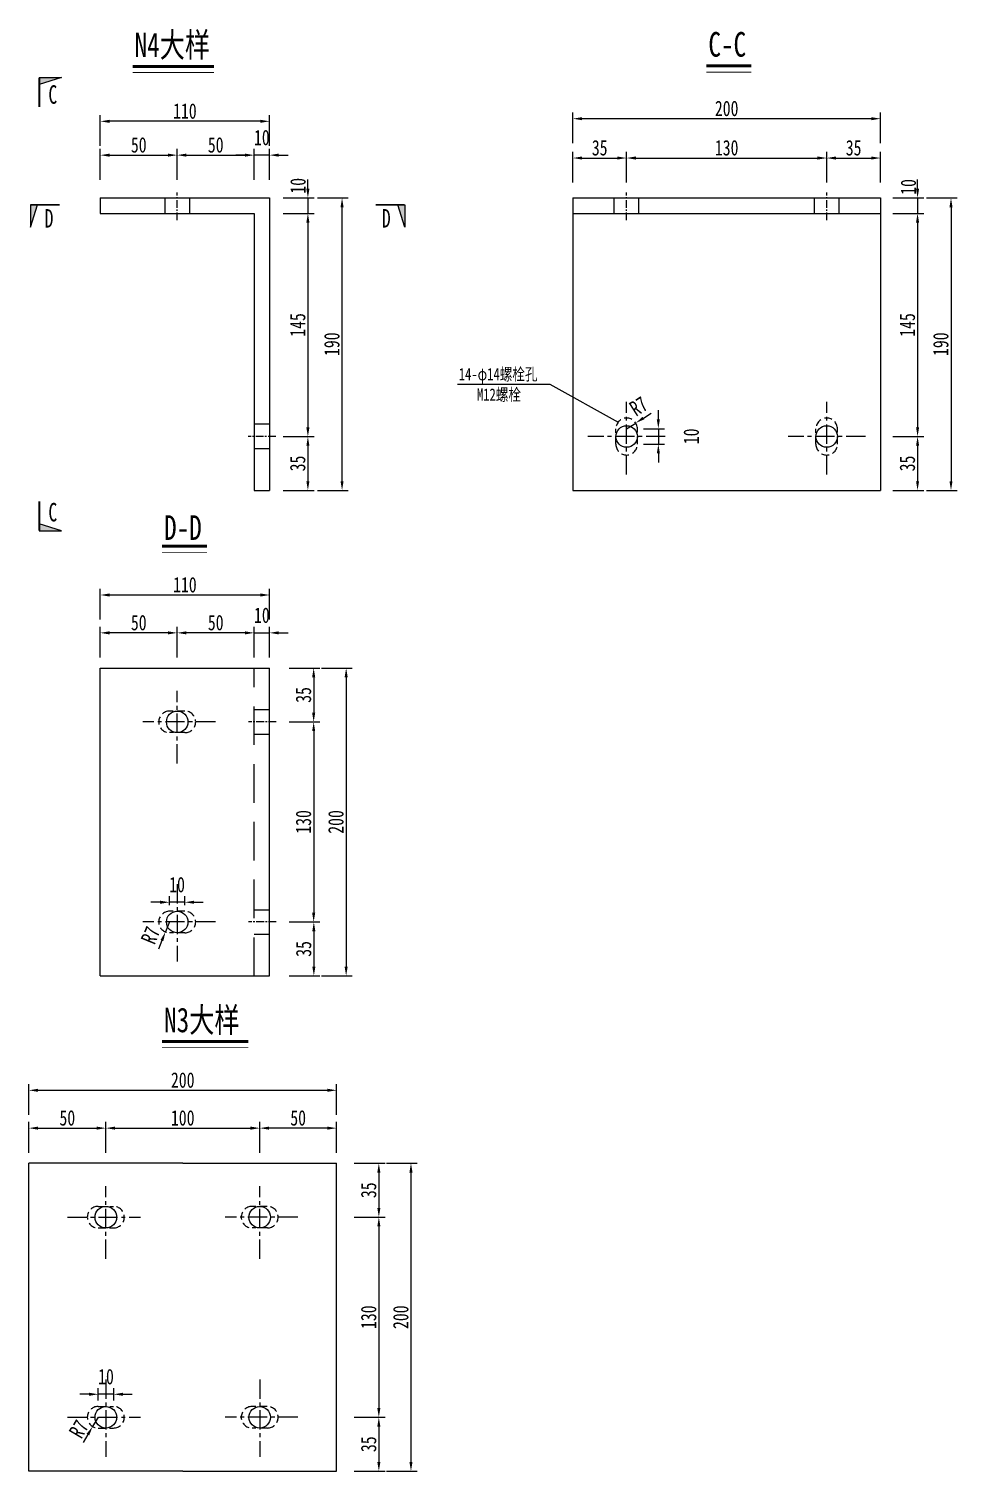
# Model space of a CAD drawing. Extents: x 98573 to 114325, y 0 to 100142.
# Drawn here: x 110415 to 111018, y 51476 to 52413 of the extents above; entities that cross this region are included whole.
import ezdxf
from ezdxf.enums import TextEntityAlignment as Align

# ---------------------------------------------------------------- set-up
doc = ezdxf.new("R2010")
doc.units = 0
doc.header["$MEASUREMENT"] = 0
for name, pattern in [('CENTERX2', [4, 2.5, -0.5, 0.5, -0.5]), ('DASHED', [0.75, 0.5, -0.25]), ('DASHED2', [0.375, 0.25, -0.125])]:
    doc.linetypes.add(name, pattern=pattern)
doc.layers.get('0').update_dxf_attribs({"lineweight": 13})
doc.layers.get('Defpoints').update_dxf_attribs({"color": 9, "lineweight": 5})
for name, color, linetype, lineweight in [('dashed', 4, 'DASHED2', 5), ('中心线', 2, 'CENTERX2', 15), ('文字', 7, 'Continuous', 5), ('文字说明', 7, 'Continuous', 5), ('标注', 4, 'Continuous', 13), ('细线', 4, 'Continuous', 13), ('钢板双线', 1, 'Continuous', 13)]:
    doc.layers.add(name, color=color, linetype=linetype, lineweight=lineweight)
doc.styles.get("Standard").update_dxf_attribs({"font": '仿宋_GB2312.ttf', "width": 0.75})
doc.dimstyles.new('0.1', dxfattribs={"dimscale": 0, "dimtxt": 2.5, "dimasz": 1.5, "dimexe": 1, "dimexo": 1, "dimgap": 0.4, "dimtad": 1, "dimdec": 1, "dimdsep": 46, "dimtxsty": 'Standard', "dimcen": 0.2, "dimclrd": 256, "dimclre": 256, "dimclrt": 256, "dimadec": 3, "dimazin": 2, "dimtfac": 1, "dimtdec": 1, "dimtmove": 2, "dimatfit": 3, "dimfxl": 4, "dimfxlon": 1, "dimtolj": 1, "dimtzin": 0, "dimlwd": -1, "dimlwe": -1, "dimarcsym": 0})

# ---------------------------------------------------------------- blocks, each defined once
blk = doc.blocks.new('*D725')
at = {"layer": 'Defpoints', "color": 0, "transparency": 16777216}
for p in [(110511.6, 52330.64), (110461.6, 52302.83), (110511.6, 52302.83)]:
    blk.add_point(p, dxfattribs=at)
at = {"layer": '标注', "transparency": 16777216}
for p, q in [((110461.6, 52314.64), (110461.6, 52334.64)), ((110511.6, 52314.64), (110511.6, 52334.64))]:
    blk.add_line(p, q, dxfattribs=at)
at = {"layer": '标注', "color": 4, "transparency": 16777216}
blk.add_line((110467.6, 52330.64), (110505.6, 52330.64), dxfattribs=at)
for points in [[(110467.6, 52331.64), (110467.6, 52329.64), (110461.6, 52330.64)], [(110505.6, 52331.64), (110505.6, 52329.64), (110511.6, 52330.64)]]:
    blk.add_solid(points, dxfattribs=at)
at = {"layer": '标注', "transparency": 16777216, "insert": (110486.6, 52337.24), "char_height": 10, "attachment_point": 5}
blk.add_mtext('\\A1;50', dxfattribs=at)
blk = doc.blocks.new('*D726')
at = {"layer": 'Defpoints', "color": 0, "transparency": 16777216}
for p in [(110561.6, 52330.64), (110511.6, 52299.28), (110561.6, 52292.83)]:
    blk.add_point(p, dxfattribs=at)
at = {"layer": '标注', "transparency": 16777216}
for p, q in [((110511.6, 52314.64), (110511.6, 52334.64)), ((110561.6, 52314.64), (110561.6, 52334.64))]:
    blk.add_line(p, q, dxfattribs=at)
at = {"layer": '标注', "color": 4, "transparency": 16777216}
blk.add_line((110517.6, 52330.64), (110555.6, 52330.64), dxfattribs=at)
for points in [[(110517.6, 52331.64), (110517.6, 52329.64), (110511.6, 52330.64)], [(110555.6, 52331.64), (110555.6, 52329.64), (110561.6, 52330.64)]]:
    blk.add_solid(points, dxfattribs=at)
at = {"layer": '标注', "transparency": 16777216, "insert": (110536.6, 52337.24), "char_height": 10, "attachment_point": 5}
blk.add_mtext('\\A1;50', dxfattribs=at)
blk = doc.blocks.new('*D727')
at = {"layer": 'Defpoints', "color": 0, "transparency": 16777216}
for p in [(110561.6, 52330.64), (110561.6, 52283.57), (110571.6, 52283.57)]:
    blk.add_point(p, dxfattribs=at)
at = {"layer": '标注', "transparency": 16777216}
for p, q in [((110561.6, 52314.64), (110561.6, 52334.64)), ((110571.6, 52314.64), (110571.6, 52334.64))]:
    blk.add_line(p, q, dxfattribs=at)
at = {"layer": '标注', "color": 4, "transparency": 16777216}
for p, q in [((110555.6, 52330.64), (110549.6, 52330.64)), ((110571.6, 52330.64), (110561.6, 52330.64)), ((110577.6, 52330.64), (110583.6, 52330.64))]:
    blk.add_line(p, q, dxfattribs=at)
for points in [[(110555.6, 52331.64), (110555.6, 52329.64), (110561.6, 52330.64)], [(110577.6, 52331.64), (110577.6, 52329.64), (110571.6, 52330.64)]]:
    blk.add_solid(points, dxfattribs=at)
at = {"layer": '标注', "transparency": 16777216, "insert": (110566.6, 52342.04), "char_height": 10, "attachment_point": 5}
blk.add_mtext('\\A1;10', dxfattribs=at)
blk = doc.blocks.new('*D728')
at = {"layer": 'Defpoints', "color": 0, "transparency": 16777216}
for p in [(110554.46, 52292.83), (110571.6, 52147.83), (110596.5, 52147.83)]:
    blk.add_point(p, dxfattribs=at)
at = {"layer": '标注', "transparency": 16777216}
for p, q in [((110580.5, 52292.83), (110600.5, 52292.83)), ((110580.5, 52147.83), (110600.5, 52147.83))]:
    blk.add_line(p, q, dxfattribs=at)
at = {"layer": '标注', "color": 4, "transparency": 16777216}
blk.add_line((110596.5, 52286.83), (110596.5, 52153.83), dxfattribs=at)
for points in [[(110595.5, 52286.83), (110597.5, 52286.83), (110596.5, 52292.83)], [(110595.5, 52153.83), (110597.5, 52153.83), (110596.5, 52147.83)]]:
    blk.add_solid(points, dxfattribs=at)
at = {"layer": '标注', "transparency": 16777216, "insert": (110589.9, 52220.33), "char_height": 10, "attachment_point": 5, "rotation": 90}
blk.add_mtext('\\A1;145', dxfattribs=at)
blk = doc.blocks.new('*D729')
at = {"layer": 'Defpoints', "color": 0, "transparency": 16777216}
for p in [(110571.6, 52147.83), (110569.29, 52112.83), (110596.5, 52112.83)]:
    blk.add_point(p, dxfattribs=at)
at = {"layer": '标注', "transparency": 16777216}
for p, q in [((110580.5, 52147.83), (110600.5, 52147.83)), ((110580.5, 52112.83), (110600.5, 52112.83))]:
    blk.add_line(p, q, dxfattribs=at)
at = {"layer": '标注', "color": 4, "transparency": 16777216}
blk.add_line((110596.5, 52141.83), (110596.5, 52118.83), dxfattribs=at)
for points in [[(110595.5, 52141.83), (110597.5, 52141.83), (110596.5, 52147.83)], [(110595.5, 52118.83), (110597.5, 52118.83), (110596.5, 52112.83)]]:
    blk.add_solid(points, dxfattribs=at)
at = {"layer": '标注', "transparency": 16777216, "insert": (110589.9, 52130.33), "char_height": 10, "attachment_point": 5, "rotation": 90}
blk.add_mtext('\\A1;35', dxfattribs=at)
blk = doc.blocks.new('*D730')
at = {"layer": 'Defpoints', "color": 0, "transparency": 16777216}
for p in [(110571.6, 52302.83), (110618.7, 52302.83), (110571.6, 52112.83)]:
    blk.add_point(p, dxfattribs=at)
at = {"layer": '标注', "transparency": 16777216}
for p, q in [((110602.7, 52302.83), (110622.7, 52302.83)), ((110602.7, 52112.83), (110622.7, 52112.83))]:
    blk.add_line(p, q, dxfattribs=at)
at = {"layer": '标注', "color": 4, "transparency": 16777216}
blk.add_line((110618.7, 52118.83), (110618.7, 52296.83), dxfattribs=at)
for points in [[(110617.7, 52296.83), (110619.7, 52296.83), (110618.7, 52302.83)], [(110617.7, 52118.83), (110619.7, 52118.83), (110618.7, 52112.83)]]:
    blk.add_solid(points, dxfattribs=at)
at = {"layer": '标注', "transparency": 16777216, "insert": (110612.1, 52207.83), "char_height": 10, "attachment_point": 5, "rotation": 90}
blk.add_mtext('\\A1;190', dxfattribs=at)
blk = doc.blocks.new('*D731')
at = {"layer": 'Defpoints', "color": 0, "transparency": 16777216}
for p in [(110546.5, 52302.83), (110546.5, 52292.83), (110596.5, 52292.83)]:
    blk.add_point(p, dxfattribs=at)
at = {"layer": '标注', "color": 4, "transparency": 16777216}
for p, q in [((110596.5, 52308.83), (110596.5, 52314.83)), ((110596.5, 52302.83), (110596.5, 52292.83)), ((110596.5, 52286.83), (110596.5, 52280.83))]:
    blk.add_line(p, q, dxfattribs=at)
at = {"layer": '标注', "transparency": 16777216}
for p, q in [((110580.5, 52302.83), (110600.5, 52302.83)), ((110580.5, 52292.83), (110600.5, 52292.83))]:
    blk.add_line(p, q, dxfattribs=at)
at = {"layer": '标注', "color": 4, "transparency": 16777216}
for points in [[(110595.5, 52308.83), (110597.5, 52308.83), (110596.5, 52302.83)], [(110595.5, 52286.83), (110597.5, 52286.83), (110596.5, 52292.83)]]:
    blk.add_solid(points, dxfattribs=at)
at = {"layer": '标注', "transparency": 16777216, "insert": (110590.1, 52310.74), "char_height": 10, "attachment_point": 5, "rotation": 90}
blk.add_mtext('\\A1;10', dxfattribs=at)
blk = doc.blocks.new('*D732')
at = {"layer": 'Defpoints', "color": 0, "transparency": 16777216}
for p in [(110768.6, 52354.33), (110768.6, 52302.83), (110968.6, 52302.83)]:
    blk.add_point(p, dxfattribs=at)
at = {"layer": '标注', "transparency": 16777216}
for p, q in [((110768.6, 52338.33), (110768.6, 52358.33)), ((110968.6, 52338.33), (110968.6, 52358.33))]:
    blk.add_line(p, q, dxfattribs=at)
at = {"layer": '标注', "color": 4, "transparency": 16777216}
blk.add_line((110962.6, 52354.33), (110774.6, 52354.33), dxfattribs=at)
for points in [[(110774.6, 52355.33), (110774.6, 52353.33), (110768.6, 52354.33)], [(110962.6, 52355.33), (110962.6, 52353.33), (110968.6, 52354.33)]]:
    blk.add_solid(points, dxfattribs=at)
at = {"layer": '标注', "transparency": 16777216, "insert": (110868.6, 52360.93), "char_height": 10, "attachment_point": 5}
blk.add_mtext('\\A1;200', dxfattribs=at)
blk = doc.blocks.new('*D733')
at = {"layer": 'Defpoints', "color": 0, "transparency": 16777216}
for p in [(110948.94, 52302.83), (110948.94, 52292.83), (110992.64, 52292.83)]:
    blk.add_point(p, dxfattribs=at)
at = {"layer": '标注', "color": 4, "transparency": 16777216}
for p, q in [((110992.64, 52308.83), (110992.64, 52314.83)), ((110992.64, 52302.83), (110992.64, 52292.83)), ((110992.64, 52286.83), (110992.64, 52280.83))]:
    blk.add_line(p, q, dxfattribs=at)
at = {"layer": '标注', "transparency": 16777216}
for p, q in [((110976.64, 52302.83), (110996.64, 52302.83)), ((110976.64, 52292.83), (110996.64, 52292.83))]:
    blk.add_line(p, q, dxfattribs=at)
at = {"layer": '标注', "color": 4, "transparency": 16777216}
for points in [[(110991.64, 52308.83), (110993.64, 52308.83), (110992.64, 52302.83)], [(110991.64, 52286.83), (110993.64, 52286.83), (110992.64, 52292.83)]]:
    blk.add_solid(points, dxfattribs=at)
at = {"layer": '标注', "transparency": 16777216, "insert": (110986.69, 52310), "char_height": 10, "attachment_point": 5, "rotation": 90}
blk.add_mtext('\\A1;10', dxfattribs=at)
blk = doc.blocks.new('*D734')
at = {"layer": 'Defpoints', "color": 0, "transparency": 16777216}
for p in [(110957.2, 52292.83), (110933.6, 52147.83), (110992.64, 52147.83)]:
    blk.add_point(p, dxfattribs=at)
at = {"layer": '标注', "transparency": 16777216}
for p, q in [((110976.64, 52292.83), (110996.64, 52292.83)), ((110976.64, 52147.83), (110996.64, 52147.83))]:
    blk.add_line(p, q, dxfattribs=at)
at = {"layer": '标注', "color": 4, "transparency": 16777216}
blk.add_line((110992.64, 52286.83), (110992.64, 52153.83), dxfattribs=at)
for points in [[(110991.64, 52286.83), (110993.64, 52286.83), (110992.64, 52292.83)], [(110991.64, 52153.83), (110993.64, 52153.83), (110992.64, 52147.83)]]:
    blk.add_solid(points, dxfattribs=at)
at = {"layer": '标注', "transparency": 16777216, "insert": (110986.04, 52220.33), "char_height": 10, "attachment_point": 5, "rotation": 90}
blk.add_mtext('\\A1;145', dxfattribs=at)
blk = doc.blocks.new('*D735')
at = {"layer": 'Defpoints', "color": 0, "transparency": 16777216}
for p in [(110968.6, 52302.83), (110968.6, 52112.83), (111014.37, 52112.83)]:
    blk.add_point(p, dxfattribs=at)
at = {"layer": '标注', "transparency": 16777216}
for p, q in [((110998.37, 52302.83), (111018.37, 52302.83)), ((110998.37, 52112.83), (111018.37, 52112.83))]:
    blk.add_line(p, q, dxfattribs=at)
at = {"layer": '标注', "color": 4, "transparency": 16777216}
blk.add_line((111014.37, 52296.83), (111014.37, 52118.83), dxfattribs=at)
for points in [[(111013.37, 52296.83), (111015.37, 52296.83), (111014.37, 52302.83)], [(111013.37, 52118.83), (111015.37, 52118.83), (111014.37, 52112.83)]]:
    blk.add_solid(points, dxfattribs=at)
at = {"layer": '标注', "transparency": 16777216, "insert": (111007.77, 52207.83), "char_height": 10, "attachment_point": 5, "rotation": 90}
blk.add_mtext('\\A1;190', dxfattribs=at)
blk = doc.blocks.new('*D736')
at = {"layer": 'Defpoints', "color": 0, "transparency": 16777216}
for p in [(110923.26, 52147.83), (110923.26, 52112.83), (110992.64, 52112.83)]:
    blk.add_point(p, dxfattribs=at)
at = {"layer": '标注', "transparency": 16777216}
for p, q in [((110976.64, 52147.83), (110996.64, 52147.83)), ((110976.64, 52112.83), (110996.64, 52112.83))]:
    blk.add_line(p, q, dxfattribs=at)
at = {"layer": '标注', "color": 4, "transparency": 16777216}
blk.add_line((110992.64, 52141.83), (110992.64, 52118.83), dxfattribs=at)
for points in [[(110991.64, 52141.83), (110993.64, 52141.83), (110992.64, 52147.83)], [(110991.64, 52118.83), (110993.64, 52118.83), (110992.64, 52112.83)]]:
    blk.add_solid(points, dxfattribs=at)
at = {"layer": '标注', "transparency": 16777216, "insert": (110986.04, 52130.33), "char_height": 10, "attachment_point": 5, "rotation": 90}
blk.add_mtext('\\A1;35', dxfattribs=at)
blk = doc.blocks.new('*D737')
at = {"layer": 'Defpoints', "color": 0, "transparency": 16777216}
for p in [(110803.6, 52328.77), (110768.6, 52302.83), (110803.6, 52302.83)]:
    blk.add_point(p, dxfattribs=at)
at = {"layer": '标注', "transparency": 16777216}
for p, q in [((110768.6, 52312.77), (110768.6, 52332.77)), ((110803.6, 52312.77), (110803.6, 52332.77))]:
    blk.add_line(p, q, dxfattribs=at)
at = {"layer": '标注', "color": 4, "transparency": 16777216}
blk.add_line((110774.6, 52328.77), (110797.6, 52328.77), dxfattribs=at)
for points in [[(110774.6, 52329.77), (110774.6, 52327.77), (110768.6, 52328.77)], [(110797.6, 52329.77), (110797.6, 52327.77), (110803.6, 52328.77)]]:
    blk.add_solid(points, dxfattribs=at)
at = {"layer": '标注', "transparency": 16777216, "insert": (110786.1, 52335.37), "char_height": 10, "attachment_point": 5}
blk.add_mtext('\\A1;35', dxfattribs=at)
blk = doc.blocks.new('*D738')
at = {"layer": 'Defpoints', "color": 0, "transparency": 16777216}
for p in [(110933.6, 52328.77), (110803.6, 52297.44), (110933.6, 52302.83)]:
    blk.add_point(p, dxfattribs=at)
at = {"layer": '标注', "transparency": 16777216}
for p, q in [((110803.6, 52312.77), (110803.6, 52332.77)), ((110933.6, 52312.77), (110933.6, 52332.77))]:
    blk.add_line(p, q, dxfattribs=at)
at = {"layer": '标注', "color": 4, "transparency": 16777216}
blk.add_line((110809.6, 52328.77), (110927.6, 52328.77), dxfattribs=at)
for points in [[(110809.6, 52329.77), (110809.6, 52327.77), (110803.6, 52328.77)], [(110927.6, 52329.77), (110927.6, 52327.77), (110933.6, 52328.77)]]:
    blk.add_solid(points, dxfattribs=at)
at = {"layer": '标注', "transparency": 16777216, "insert": (110868.6, 52335.37), "char_height": 10, "attachment_point": 5}
blk.add_mtext('\\A1;130', dxfattribs=at)
blk = doc.blocks.new('*D487')
at = {"layer": 'Defpoints', "color": 0, "transparency": 16777216}
for p in [(110968.6, 52328.77), (110933.6, 52302.83), (110968.6, 52297.83)]:
    blk.add_point(p, dxfattribs=at)
at = {"layer": '标注', "transparency": 16777216}
for p, q in [((110933.6, 52312.77), (110933.6, 52332.77)), ((110968.6, 52312.77), (110968.6, 52332.77))]:
    blk.add_line(p, q, dxfattribs=at)
at = {"layer": '标注', "color": 4, "transparency": 16777216}
blk.add_line((110939.6, 52328.77), (110962.6, 52328.77), dxfattribs=at)
for points in [[(110939.6, 52329.77), (110939.6, 52327.77), (110933.6, 52328.77)], [(110962.6, 52329.77), (110962.6, 52327.77), (110968.6, 52328.77)]]:
    blk.add_solid(points, dxfattribs=at)
at = {"layer": '标注', "transparency": 16777216, "insert": (110951.1, 52335.37), "char_height": 10, "attachment_point": 5}
blk.add_mtext('\\A1;35', dxfattribs=at)
blk = doc.blocks.new('*D739')
at = {"layer": 'Defpoints', "color": 0, "transparency": 16777216}
for p in [(110571.6, 52020.3), (110561.6, 51997.46), (110571.6, 51997.46)]:
    blk.add_point(p, dxfattribs=at)
at = {"layer": '标注', "transparency": 16777216}
for p, q in [((110561.6, 52004.3), (110561.6, 52024.3)), ((110571.6, 52004.3), (110571.6, 52024.3))]:
    blk.add_line(p, q, dxfattribs=at)
at = {"layer": '标注', "color": 4, "transparency": 16777216}
for p, q in [((110555.6, 52020.3), (110549.6, 52020.3)), ((110561.6, 52020.3), (110571.6, 52020.3)), ((110577.6, 52020.3), (110583.6, 52020.3))]:
    blk.add_line(p, q, dxfattribs=at)
for points in [[(110555.6, 52021.3), (110555.6, 52019.3), (110561.6, 52020.3)], [(110577.6, 52021.3), (110577.6, 52019.3), (110571.6, 52020.3)]]:
    blk.add_solid(points, dxfattribs=at)
at = {"layer": '标注', "transparency": 16777216, "insert": (110566.6, 52031.7), "char_height": 10, "attachment_point": 5}
blk.add_mtext('\\A1;10', dxfattribs=at)
blk = doc.blocks.new('*D740')
at = {"layer": 'Defpoints', "color": 0, "transparency": 16777216}
for p in [(110571.6, 51997.46), (110567, 51962.46), (110600.26, 51962.46)]:
    blk.add_point(p, dxfattribs=at)
at = {"layer": '标注', "transparency": 16777216}
for p, q in [((110584.26, 51997.46), (110604.26, 51997.46)), ((110584.26, 51962.46), (110604.26, 51962.46))]:
    blk.add_line(p, q, dxfattribs=at)
at = {"layer": '标注', "color": 4, "transparency": 16777216}
blk.add_line((110600.26, 51991.46), (110600.26, 51968.46), dxfattribs=at)
for points in [[(110599.26, 51991.46), (110601.26, 51991.46), (110600.26, 51997.46)], [(110599.26, 51968.46), (110601.26, 51968.46), (110600.26, 51962.46)]]:
    blk.add_solid(points, dxfattribs=at)
at = {"layer": '标注', "transparency": 16777216, "insert": (110593.66, 51979.96), "char_height": 10, "attachment_point": 5, "rotation": 90}
blk.add_mtext('\\A1;35', dxfattribs=at)
blk = doc.blocks.new('*D741')
at = {"layer": 'Defpoints', "color": 0, "transparency": 16777216}
for p in [(110571.6, 51997.46), (110571.6, 51797.46), (110621.37, 51797.46)]:
    blk.add_point(p, dxfattribs=at)
at = {"layer": '标注', "transparency": 16777216}
for p, q in [((110605.37, 51997.46), (110625.37, 51997.46)), ((110605.37, 51797.46), (110625.37, 51797.46))]:
    blk.add_line(p, q, dxfattribs=at)
at = {"layer": '标注', "color": 4, "transparency": 16777216}
blk.add_line((110621.37, 51991.46), (110621.37, 51803.46), dxfattribs=at)
for points in [[(110620.37, 51991.46), (110622.37, 51991.46), (110621.37, 51997.46)], [(110620.37, 51803.46), (110622.37, 51803.46), (110621.37, 51797.46)]]:
    blk.add_solid(points, dxfattribs=at)
at = {"layer": '标注', "transparency": 16777216, "insert": (110614.77, 51897.46), "char_height": 10, "attachment_point": 5, "rotation": 90}
blk.add_mtext('\\A1;200', dxfattribs=at)
blk = doc.blocks.new('*D742')
at = {"layer": 'Defpoints', "color": 0, "transparency": 16777216}
for p in [(110567, 51962.46), (110567, 51832.46), (110600.26, 51832.46)]:
    blk.add_point(p, dxfattribs=at)
at = {"layer": '标注', "transparency": 16777216}
for p, q in [((110584.26, 51962.46), (110604.26, 51962.46)), ((110584.26, 51832.46), (110604.26, 51832.46))]:
    blk.add_line(p, q, dxfattribs=at)
at = {"layer": '标注', "color": 4, "transparency": 16777216}
blk.add_line((110600.26, 51956.46), (110600.26, 51838.46), dxfattribs=at)
for points in [[(110599.26, 51956.46), (110601.26, 51956.46), (110600.26, 51962.46)], [(110599.26, 51838.46), (110601.26, 51838.46), (110600.26, 51832.46)]]:
    blk.add_solid(points, dxfattribs=at)
at = {"layer": '标注', "transparency": 16777216, "insert": (110593.66, 51897.46), "char_height": 10, "attachment_point": 5, "rotation": 90}
blk.add_mtext('\\A1;130', dxfattribs=at)
blk = doc.blocks.new('*D743')
at = {"layer": 'Defpoints', "color": 0, "transparency": 16777216}
for p in [(110567, 51832.46), (110567.1, 51797.46), (110600.37, 51797.46)]:
    blk.add_point(p, dxfattribs=at)
at = {"layer": '标注', "transparency": 16777216}
for p, q in [((110584.37, 51832.46), (110604.37, 51832.46)), ((110584.37, 51797.46), (110604.37, 51797.46))]:
    blk.add_line(p, q, dxfattribs=at)
at = {"layer": '标注', "color": 4, "transparency": 16777216}
blk.add_line((110600.37, 51826.46), (110600.37, 51803.46), dxfattribs=at)
for points in [[(110599.37, 51826.46), (110601.37, 51826.46), (110600.37, 51832.46)], [(110599.37, 51803.46), (110601.37, 51803.46), (110600.37, 51797.46)]]:
    blk.add_solid(points, dxfattribs=at)
at = {"layer": '标注', "transparency": 16777216, "insert": (110593.77, 51814.96), "char_height": 10, "attachment_point": 5, "rotation": 90}
blk.add_mtext('\\A1;35', dxfattribs=at)
blk = doc.blocks.new('*D744')
at = {"layer": 'Defpoints', "color": 0, "transparency": 16777216}
for p in [(110461.6, 52352.62), (110461.6, 52302.83), (110571.6, 52302.83)]:
    blk.add_point(p, dxfattribs=at)
at = {"layer": '标注', "transparency": 16777216}
for p, q in [((110461.6, 52336.62), (110461.6, 52356.62)), ((110571.6, 52336.62), (110571.6, 52356.62))]:
    blk.add_line(p, q, dxfattribs=at)
at = {"layer": '标注', "color": 4, "transparency": 16777216}
blk.add_line((110565.6, 52352.62), (110467.6, 52352.62), dxfattribs=at)
for points in [[(110467.6, 52353.62), (110467.6, 52351.62), (110461.6, 52352.62)], [(110565.6, 52353.62), (110565.6, 52351.62), (110571.6, 52352.62)]]:
    blk.add_solid(points, dxfattribs=at)
at = {"layer": '标注', "transparency": 16777216, "insert": (110516.6, 52359.22), "char_height": 10, "attachment_point": 5}
blk.add_mtext('\\A1;110', dxfattribs=at)
blk = doc.blocks.new('*D745')
at = {"layer": 'Defpoints', "color": 0, "transparency": 16777216}
for p in [(110461.6, 52044.89), (110461.6, 51997.46), (110571.6, 51997.46)]:
    blk.add_point(p, dxfattribs=at)
at = {"layer": '标注', "transparency": 16777216}
for p, q in [((110461.6, 52028.89), (110461.6, 52048.89)), ((110571.6, 52028.89), (110571.6, 52048.89))]:
    blk.add_line(p, q, dxfattribs=at)
at = {"layer": '标注', "color": 4, "transparency": 16777216}
blk.add_line((110565.6, 52044.89), (110467.6, 52044.89), dxfattribs=at)
for points in [[(110467.6, 52045.89), (110467.6, 52043.89), (110461.6, 52044.89)], [(110565.6, 52045.89), (110565.6, 52043.89), (110571.6, 52044.89)]]:
    blk.add_solid(points, dxfattribs=at)
at = {"layer": '标注', "transparency": 16777216, "insert": (110516.6, 52051.49), "char_height": 10, "attachment_point": 5}
blk.add_mtext('\\A1;110', dxfattribs=at)
blk = doc.blocks.new('*D584')
at = {"layer": 'Defpoints', "color": 0, "transparency": 16777216}
for p in [(110511.6, 52020.3), (110561.6, 51997.46), (110511.6, 51962.46)]:
    blk.add_point(p, dxfattribs=at)
at = {"layer": '标注', "transparency": 16777216}
for p, q in [((110511.6, 52004.3), (110511.6, 52024.3)), ((110561.6, 52004.3), (110561.6, 52024.3))]:
    blk.add_line(p, q, dxfattribs=at)
at = {"layer": '标注', "color": 4, "transparency": 16777216}
blk.add_line((110555.6, 52020.3), (110517.6, 52020.3), dxfattribs=at)
for points in [[(110517.6, 52021.3), (110517.6, 52019.3), (110511.6, 52020.3)], [(110555.6, 52021.3), (110555.6, 52019.3), (110561.6, 52020.3)]]:
    blk.add_solid(points, dxfattribs=at)
at = {"layer": '标注', "transparency": 16777216, "insert": (110536.6, 52026.9), "char_height": 10, "attachment_point": 5}
blk.add_mtext('\\A1;50', dxfattribs=at)
blk = doc.blocks.new('*D443')
at = {"layer": 'Defpoints', "color": 0, "transparency": 16777216}
for p in [(110461.6, 52020.3), (110461.6, 51997.46), (110511.6, 51962.46)]:
    blk.add_point(p, dxfattribs=at)
at = {"layer": '标注', "transparency": 16777216}
for p, q in [((110461.6, 52004.3), (110461.6, 52024.3)), ((110511.6, 52004.3), (110511.6, 52024.3))]:
    blk.add_line(p, q, dxfattribs=at)
at = {"layer": '标注', "color": 4, "transparency": 16777216}
blk.add_line((110505.6, 52020.3), (110467.6, 52020.3), dxfattribs=at)
for points in [[(110467.6, 52021.3), (110467.6, 52019.3), (110461.6, 52020.3)], [(110505.6, 52021.3), (110505.6, 52019.3), (110511.6, 52020.3)]]:
    blk.add_solid(points, dxfattribs=at)
at = {"layer": '标注', "transparency": 16777216, "insert": (110486.6, 52026.9), "char_height": 10, "attachment_point": 5}
blk.add_mtext('\\A1;50', dxfattribs=at)
blk = doc.blocks.new('*D444')
at = {"layer": 'Defpoints', "color": 0, "transparency": 16777216}
for p in [(110625.19, 51675.69), (110625.19, 51475.69), (110663.48, 51475.69)]:
    blk.add_point(p, dxfattribs=at)
at = {"layer": '标注', "transparency": 16777216}
for p, q in [((110647.48, 51675.69), (110667.48, 51675.69)), ((110647.48, 51475.69), (110667.48, 51475.69))]:
    blk.add_line(p, q, dxfattribs=at)
at = {"layer": '标注', "color": 4, "transparency": 16777216}
blk.add_line((110663.48, 51669.69), (110663.48, 51481.69), dxfattribs=at)
for points in [[(110662.48, 51669.69), (110664.48, 51669.69), (110663.48, 51675.69)], [(110662.48, 51481.69), (110664.48, 51481.69), (110663.48, 51475.69)]]:
    blk.add_solid(points, dxfattribs=at)
at = {"layer": '标注', "transparency": 16777216, "insert": (110656.88, 51575.69), "char_height": 10, "attachment_point": 5, "rotation": 90}
blk.add_mtext('\\A1;200', dxfattribs=at)
blk = doc.blocks.new('*D585')
at = {"layer": 'Defpoints', "color": 0, "transparency": 16777216}
for p in [(110565.19, 51698.53), (110615.19, 51675.69), (110565.19, 51640.69)]:
    blk.add_point(p, dxfattribs=at)
at = {"layer": '标注', "transparency": 16777216}
for p, q in [((110565.19, 51682.53), (110565.19, 51702.53)), ((110615.19, 51682.53), (110615.19, 51702.53))]:
    blk.add_line(p, q, dxfattribs=at)
at = {"layer": '标注', "color": 4, "transparency": 16777216}
blk.add_line((110609.19, 51698.53), (110571.19, 51698.53), dxfattribs=at)
for points in [[(110571.19, 51699.53), (110571.19, 51697.53), (110565.19, 51698.53)], [(110609.19, 51699.53), (110609.19, 51697.53), (110615.19, 51698.53)]]:
    blk.add_solid(points, dxfattribs=at)
at = {"layer": '标注', "transparency": 16777216, "insert": (110590.19, 51705.13), "char_height": 10, "attachment_point": 5}
blk.add_mtext('\\A1;50', dxfattribs=at)
blk = doc.blocks.new('*D586')
at = {"layer": 'Defpoints', "color": 0, "transparency": 16777216}
for p in [(110615.19, 51723.12), (110415.19, 51675.69), (110615.19, 51675.69)]:
    blk.add_point(p, dxfattribs=at)
at = {"layer": '标注', "transparency": 16777216}
for p, q in [((110415.19, 51707.12), (110415.19, 51727.12)), ((110615.19, 51707.12), (110615.19, 51727.12))]:
    blk.add_line(p, q, dxfattribs=at)
at = {"layer": '标注', "color": 4, "transparency": 16777216}
blk.add_line((110421.19, 51723.12), (110609.19, 51723.12), dxfattribs=at)
for points in [[(110421.19, 51724.12), (110421.19, 51722.12), (110415.19, 51723.12)], [(110609.19, 51724.12), (110609.19, 51722.12), (110615.19, 51723.12)]]:
    blk.add_solid(points, dxfattribs=at)
at = {"layer": '标注', "transparency": 16777216, "insert": (110515.19, 51729.72), "char_height": 10, "attachment_point": 5}
blk.add_mtext('\\A1;200', dxfattribs=at)
blk = doc.blocks.new('*D587')
at = {"layer": 'Defpoints', "color": 0, "transparency": 16777216}
for p in [(110465.19, 51698.53), (110415.19, 51675.69), (110465.19, 51640.69)]:
    blk.add_point(p, dxfattribs=at)
at = {"layer": '标注', "transparency": 16777216}
for p, q in [((110415.19, 51682.53), (110415.19, 51702.53)), ((110465.19, 51682.53), (110465.19, 51702.53))]:
    blk.add_line(p, q, dxfattribs=at)
at = {"layer": '标注', "color": 4, "transparency": 16777216}
blk.add_line((110421.19, 51698.53), (110459.19, 51698.53), dxfattribs=at)
for points in [[(110421.19, 51699.53), (110421.19, 51697.53), (110415.19, 51698.53)], [(110459.19, 51699.53), (110459.19, 51697.53), (110465.19, 51698.53)]]:
    blk.add_solid(points, dxfattribs=at)
at = {"layer": '标注', "transparency": 16777216, "insert": (110440.19, 51705.13), "char_height": 10, "attachment_point": 5}
blk.add_mtext('\\A1;50', dxfattribs=at)
blk = doc.blocks.new('*D445')
at = {"layer": 'Defpoints', "color": 0, "transparency": 16777216}
for p in [(110565.19, 51698.53), (110465.19, 51640.69), (110565.19, 51640.69)]:
    blk.add_point(p, dxfattribs=at)
at = {"layer": '标注', "transparency": 16777216}
for p, q in [((110465.19, 51682.53), (110465.19, 51702.53)), ((110565.19, 51682.53), (110565.19, 51702.53))]:
    blk.add_line(p, q, dxfattribs=at)
at = {"layer": '标注', "color": 4, "transparency": 16777216}
blk.add_line((110471.19, 51698.53), (110559.19, 51698.53), dxfattribs=at)
for points in [[(110471.19, 51699.53), (110471.19, 51697.53), (110465.19, 51698.53)], [(110559.19, 51699.53), (110559.19, 51697.53), (110565.19, 51698.53)]]:
    blk.add_solid(points, dxfattribs=at)
at = {"layer": '标注', "transparency": 16777216, "insert": (110515.19, 51705.13), "char_height": 10, "attachment_point": 5}
blk.add_mtext('\\A1;100', dxfattribs=at)
blk = doc.blocks.new('*D588')
at = {"layer": 'Defpoints', "color": 0, "transparency": 16777216}
for p in [(110565.19, 51675.69), (110565.19, 51640.69), (110642.61, 51640.69)]:
    blk.add_point(p, dxfattribs=at)
at = {"layer": '标注', "transparency": 16777216}
for p, q in [((110626.61, 51675.69), (110646.61, 51675.69)), ((110626.61, 51640.69), (110646.61, 51640.69))]:
    blk.add_line(p, q, dxfattribs=at)
at = {"layer": '标注', "color": 4, "transparency": 16777216}
blk.add_line((110642.61, 51669.69), (110642.61, 51646.69), dxfattribs=at)
for points in [[(110641.61, 51669.69), (110643.61, 51669.69), (110642.61, 51675.69)], [(110641.61, 51646.69), (110643.61, 51646.69), (110642.61, 51640.69)]]:
    blk.add_solid(points, dxfattribs=at)
at = {"layer": '标注', "transparency": 16777216, "insert": (110636.01, 51658.19), "char_height": 10, "attachment_point": 5, "rotation": 90}
blk.add_mtext('\\A1;35', dxfattribs=at)
blk = doc.blocks.new('*D589')
at = {"layer": 'Defpoints', "color": 0, "transparency": 16777216}
for p in [(110565.19, 51640.69), (110565.19, 51510.69), (110642.61, 51510.69)]:
    blk.add_point(p, dxfattribs=at)
at = {"layer": '标注', "transparency": 16777216}
for p, q in [((110626.61, 51640.69), (110646.61, 51640.69)), ((110626.61, 51510.69), (110646.61, 51510.69))]:
    blk.add_line(p, q, dxfattribs=at)
at = {"layer": '标注', "color": 4, "transparency": 16777216}
blk.add_line((110642.61, 51634.69), (110642.61, 51516.69), dxfattribs=at)
for points in [[(110641.61, 51634.69), (110643.61, 51634.69), (110642.61, 51640.69)], [(110641.61, 51516.69), (110643.61, 51516.69), (110642.61, 51510.69)]]:
    blk.add_solid(points, dxfattribs=at)
at = {"layer": '标注', "transparency": 16777216, "insert": (110636.01, 51575.69), "char_height": 10, "attachment_point": 5, "rotation": 90}
blk.add_mtext('\\A1;130', dxfattribs=at)
blk = doc.blocks.new('*D590')
at = {"layer": 'Defpoints', "color": 0, "transparency": 16777216}
for p in [(110565.19, 51510.69), (110565.19, 51475.69), (110642.61, 51475.69)]:
    blk.add_point(p, dxfattribs=at)
at = {"layer": '标注', "transparency": 16777216}
for p, q in [((110626.61, 51510.69), (110646.61, 51510.69)), ((110626.61, 51475.69), (110646.61, 51475.69))]:
    blk.add_line(p, q, dxfattribs=at)
at = {"layer": '标注', "color": 4, "transparency": 16777216}
blk.add_line((110642.61, 51504.69), (110642.61, 51481.69), dxfattribs=at)
for points in [[(110641.61, 51504.69), (110643.61, 51504.69), (110642.61, 51510.69)], [(110641.61, 51481.69), (110643.61, 51481.69), (110642.61, 51475.69)]]:
    blk.add_solid(points, dxfattribs=at)
at = {"layer": '标注', "transparency": 16777216, "insert": (110636.01, 51493.19), "char_height": 10, "attachment_point": 5, "rotation": 90}
blk.add_mtext('\\A1;35', dxfattribs=at)
blk = doc.blocks.new('2')
blk.add_hatch(color=256).paths.add_polyline_path([(284.16, 510.9), (287.79, 509.77), (287.79, 510.9)])
for p, q in [((287.79, 510.9), (284.16, 510.9)), ((284.16, 510.9), (287.79, 509.77))]:
    blk.add_line(p, q)
at = {"const_width": 0.3}
blk.add_lwpolyline([(287.79, 506.15), (287.79, 510.9)], dxfattribs=at)
at = {"width": 0.7}
blk.add_attdef('A', text='', height=3.5, dxfattribs=at).set_placement((285.6, 507.89), align=Align.MIDDLE_CENTER)
blk = doc.blocks.new('*D548')
at = {"layer": 'Defpoints', "color": 0, "transparency": 16777216}
for p in [(110503.95, 51825.99), (110506.6, 51832.46)]:
    blk.add_point(p, dxfattribs=at)
at = {"layer": '标注', "color": 4, "transparency": 16777216}
for p, q in [((110506.6, 51832.46), (110503.95, 51825.99)), ((110501.67, 51820.43), (110499.39, 51814.88))]:
    blk.add_line(p, q, dxfattribs=at)
blk.add_solid([(110500.74, 51820.81), (110502.59, 51820.06), (110503.95, 51825.99)], dxfattribs=at)
at = {"layer": '标注', "transparency": 16777216, "insert": (110494.22, 51823.86), "char_height": 10, "attachment_point": 5, "rotation": 67.69151}
blk.add_mtext('\\A1;R7', dxfattribs=at)
blk = doc.blocks.new('*D549')
at = {"layer": 'Defpoints', "color": 0, "transparency": 16777216}
for p in [(110506.49, 51845.28), (110506.49, 51839.46), (110516.49, 51839.46)]:
    blk.add_point(p, dxfattribs=at)
at = {"layer": '标注', "color": 4, "transparency": 16777216}
for p, q in [((110500.49, 51845.28), (110494.49, 51845.28)), ((110516.49, 51845.28), (110506.49, 51845.28)), ((110522.49, 51845.28), (110528.49, 51845.28))]:
    blk.add_line(p, q, dxfattribs=at)
at = {"layer": '标注', "transparency": 16777216}
for p, q in [((110506.49, 51843.46), (110506.49, 51849.28)), ((110516.49, 51843.46), (110516.49, 51849.28))]:
    blk.add_line(p, q, dxfattribs=at)
at = {"layer": '标注', "color": 4, "transparency": 16777216}
for points in [[(110500.49, 51846.28), (110500.49, 51844.28), (110506.49, 51845.28)], [(110522.49, 51846.28), (110522.49, 51844.28), (110516.49, 51845.28)]]:
    blk.add_solid(points, dxfattribs=at)
at = {"layer": '标注', "transparency": 16777216, "insert": (110511.49, 51856.68), "char_height": 10, "attachment_point": 5}
blk.add_mtext('\\A1;10', dxfattribs=at)
blk = doc.blocks.new('*D550')
at = {"layer": 'Defpoints', "color": 0, "transparency": 16777216}
for p in [(110810.6, 52152.95), (110810.6, 52142.95), (110824.22, 52142.95)]:
    blk.add_point(p, dxfattribs=at)
at = {"layer": '标注', "color": 4, "transparency": 16777216}
for p, q in [((110824.22, 52158.95), (110824.22, 52164.95)), ((110824.22, 52152.95), (110824.22, 52142.95)), ((110824.22, 52136.95), (110824.22, 52130.95))]:
    blk.add_line(p, q, dxfattribs=at)
at = {"layer": '标注', "transparency": 16777216}
for p, q in [((110814.6, 52152.95), (110828.22, 52152.95)), ((110814.6, 52142.95), (110828.22, 52142.95))]:
    blk.add_line(p, q, dxfattribs=at)
at = {"layer": '标注', "color": 4, "transparency": 16777216}
for points in [[(110823.22, 52158.95), (110825.22, 52158.95), (110824.22, 52152.95)], [(110823.22, 52136.95), (110825.22, 52136.95), (110824.22, 52142.95)]]:
    blk.add_solid(points, dxfattribs=at)
at = {"layer": '标注', "transparency": 16777216, "insert": (110845.62, 52147.95), "char_height": 10, "attachment_point": 5, "rotation": 90}
blk.add_mtext('\\A1;10', dxfattribs=at)
blk = doc.blocks.new('*D568')
at = {"layer": 'Defpoints', "color": 0, "transparency": 16777216}
for p in [(110809.49, 52156.61), (110803.6, 52152.83)]:
    blk.add_point(p, dxfattribs=at)
at = {"layer": '标注', "color": 4, "transparency": 16777216}
for p, q in [((110803.6, 52152.83), (110809.49, 52156.61)), ((110814.54, 52159.85), (110819.59, 52163.09))]:
    blk.add_line(p, q, dxfattribs=at)
blk.add_solid([(110814, 52160.69), (110815.08, 52159.01), (110809.49, 52156.61)], dxfattribs=at)
at = {"layer": '标注', "transparency": 16777216, "insert": (110811.34, 52167.57), "char_height": 10, "attachment_point": 5, "rotation": 32.67735}
blk.add_mtext('\\A1;R7', dxfattribs=at)
blk = doc.blocks.new('*D571')
at = {"layer": 'Defpoints', "color": 0, "transparency": 16777216}
for p in [(110460.31, 51525.64), (110460.31, 51517.69), (110470.31, 51517.69)]:
    blk.add_point(p, dxfattribs=at)
at = {"layer": '标注', "transparency": 16777216}
for p, q in [((110460.31, 51521.69), (110460.31, 51529.64)), ((110470.31, 51521.69), (110470.31, 51529.64))]:
    blk.add_line(p, q, dxfattribs=at)
at = {"layer": '标注', "color": 4, "transparency": 16777216}
for p, q in [((110454.31, 51525.64), (110448.31, 51525.64)), ((110470.31, 51525.64), (110460.31, 51525.64)), ((110476.31, 51525.64), (110482.31, 51525.64))]:
    blk.add_line(p, q, dxfattribs=at)
for points in [[(110454.31, 51526.64), (110454.31, 51524.64), (110460.31, 51525.64)], [(110476.31, 51526.64), (110476.31, 51524.64), (110470.31, 51525.64)]]:
    blk.add_solid(points, dxfattribs=at)
at = {"layer": '标注', "transparency": 16777216, "insert": (110465.31, 51537.04), "char_height": 10, "attachment_point": 5}
blk.add_mtext('\\A1;10', dxfattribs=at)
blk = doc.blocks.new('*D572')
at = {"layer": 'Defpoints', "color": 0, "transparency": 16777216}
for p in [(110460.19, 51510.69), (110456.63, 51504.66)]:
    blk.add_point(p, dxfattribs=at)
at = {"layer": '标注', "color": 4, "transparency": 16777216}
for p, q in [((110460.19, 51510.69), (110456.63, 51504.66)), ((110453.58, 51499.5), (110450.53, 51494.33))]:
    blk.add_line(p, q, dxfattribs=at)
blk.add_solid([(110452.72, 51500), (110454.44, 51498.99), (110456.63, 51504.66)], dxfattribs=at)
at = {"layer": '标注', "transparency": 16777216, "insert": (110447.63, 51503.1), "char_height": 10, "attachment_point": 5, "rotation": 59.42486}
blk.add_mtext('\\A1;R7', dxfattribs=at)

msp = doc.modelspace()

# ---------------------------------------------------------------- linework, layer by layer
for centre in [(110803.60092, 52147.83282), (110933.60092, 52147.83282), (110511.60354, 51962.46196), (110511.60354, 51832.46196), (110465.1923, 51640.68833), (110565.1923, 51640.68833), (110465.1923, 51510.68833), (110565.1923, 51510.68833)]:
    msp.add_circle(centre, 7)
at = {"layer": 'dashed', "ltscale": 20}
for p, q in [((110796.60092, 52142.83282), (110796.60092, 52152.83282)), ((110810.60092, 52142.94738), (110810.60092, 52152.94738)), ((110926.60092, 52142.83282), (110926.60092, 52152.83282)), ((110940.60092, 52142.94738), (110940.60092, 52152.94738)), ((110516.48898, 51969.46196), (110506.48898, 51969.46196)), ((110516.60354, 51955.46196), (110506.60354, 51955.46196)), ((110516.48898, 51839.46196), (110506.48898, 51839.46196)), ((110516.60354, 51825.46196), (110506.60354, 51825.46196)), ((110460.30686, 51647.68833), (110470.30686, 51647.68833)), ((110570.07774, 51647.68833), (110560.07774, 51647.68833)), ((110460.1923, 51633.68833), (110470.1923, 51633.68833)), ((110570.1923, 51633.68833), (110560.1923, 51633.68833)), ((110460.30686, 51517.68833), (110470.30686, 51517.68833)), ((110570.07774, 51517.68833), (110560.07774, 51517.68833)), ((110460.1923, 51503.68833), (110470.1923, 51503.68833)), ((110570.1923, 51503.68833), (110560.1923, 51503.68833))]:
    msp.add_line(p, q, dxfattribs=at)
for centre, start, end in [((110803.60092, 52152.83282), 0, 180), ((110933.60092, 52152.83282), 0, 180), ((110803.60092, 52142.83282), 180, 0), ((110933.60092, 52142.83282), 180, 0), ((110506.60354, 51962.46196), 90, 270), ((110516.60354, 51962.46196), 270, 90), ((110506.60354, 51832.46196), 90, 270), ((110516.60354, 51832.46196), 270, 90), ((110460.1923, 51640.68833), 90, 270), ((110470.1923, 51640.68833), 270, 90), ((110560.1923, 51640.68833), 90, 270), ((110570.1923, 51640.68833), 270, 90), ((110460.1923, 51510.68833), 90, 270), ((110470.1923, 51510.68833), 270, 90), ((110560.1923, 51510.68833), 90, 270), ((110570.1923, 51510.68833), 270, 90)]:
    msp.add_arc(centre, 7, start, end, dxfattribs=at)
at = {"layer": '中心线', "ltscale": 2}
for p, q in [((110511.60354, 52288.43994), (110511.60354, 52306.44106)), ((110803.60092, 52288.43994), (110803.60092, 52306.44106)), ((110933.60092, 52288.43994), (110933.60092, 52306.44106)), ((110575.6041, 52147.83282), (110557.60298, 52147.83282)), ((110575.99642, 51962.46196), (110557.99531, 51962.46196)), ((110575.99642, 51832.46196), (110557.99531, 51832.46196))]:
    msp.add_line(p, q, dxfattribs=at)
at = {"layer": '中心线', "ltscale": 5}
for p, q in [((110803.60092, 52123.15019), (110803.60092, 52170.43368)), ((110933.60092, 52123.15019), (110933.60092, 52170.43368)), ((110828.70662, 52147.83282), (110778.49522, 52147.83282)), ((110958.70662, 52147.83282), (110908.49522, 52147.83282)), ((110511.60354, 51935.37485), (110511.60354, 51982.65834)), ((110536.43354, 51962.46196), (110489.15004, 51962.46196)), ((110511.60354, 51857.04481), (110511.60354, 51806.83341)), ((110536.43354, 51832.46196), (110489.15004, 51832.46196)), ((110465.1923, 51613.60122), (110465.1923, 51660.88471)), ((110565.1923, 51613.60122), (110565.1923, 51660.88471)), ((110440.3623, 51640.68833), (110487.6458, 51640.68833)), ((110590.02229, 51640.68833), (110542.7388, 51640.68833)), ((110465.1923, 51535.27118), (110465.1923, 51485.05978)), ((110565.1923, 51535.27118), (110565.1923, 51485.05978)), ((110440.3623, 51510.68833), (110487.6458, 51510.68833)), ((110590.02229, 51510.68833), (110542.7388, 51510.68833))]:
    msp.add_line(p, q, dxfattribs=at)
at = {"layer": '文字', "const_width": 2}
for points in [[(110482.62705, 52388.30002), (110535.60517, 52388.30002)], [(110855.4649, 52388.6164), (110884.72248, 52388.6164)], [(110501.77856, 52076.6041), (110531.03614, 52076.6041)], [(110501.77856, 51754.83047), (110557.7991, 51754.83047)]]:
    msp.add_lwpolyline(points, dxfattribs=at)
at = {"layer": '文字', "ltscale": 100, "const_width": 0.6}
for points in [[(110482.62705, 52384.30002), (110535.60517, 52384.30002)], [(110855.4649, 52384.6164), (110884.72248, 52384.6164)], [(110501.77856, 52072.6041), (110531.03614, 52072.6041)], [(110501.77856, 51750.83047), (110557.7991, 51750.83047)]]:
    msp.add_lwpolyline(points, dxfattribs=at)
at = {"layer": '标注'}
msp.add_line((110753.6471, 52181.76327), (110798.08862, 52157.14728), dxfattribs=at)
at = {"layer": '细线'}
msp.add_line((110693.68608, 52181.76327), (110753.6471, 52181.76327), dxfattribs=at)
at = {"layer": '钢板双线'}
for p, q in [((110461.60354, 52302.83282), (110571.60354, 52302.83282)), ((110461.60354, 52302.83282), (110461.60354, 52292.83282)), ((110503.60354, 52302.83282), (110503.60354, 52292.83282)), ((110519.60354, 52302.83282), (110519.60354, 52292.83282)), ((110571.60354, 52302.83282), (110571.60354, 52112.83282)), ((110768.60092, 52302.83282), (110968.60092, 52302.83282)), ((110768.60092, 52302.83282), (110768.60092, 52112.83282)), ((110795.60092, 52292.83282), (110795.60092, 52302.83282)), ((110811.60092, 52292.83282), (110811.60092, 52302.83282)), ((110925.60092, 52292.83282), (110925.60092, 52302.83282)), ((110941.60092, 52292.83282), (110941.60092, 52302.83282)), ((110968.60092, 52302.83282), (110968.60092, 52112.83282)), ((110461.60354, 52292.83282), (110561.60354, 52292.83282)), ((110561.60354, 52292.83282), (110561.60354, 52112.83282)), ((110768.60092, 52292.83282), (110968.60092, 52292.83282)), ((110571.60354, 52155.83282), (110561.60354, 52155.83282)), ((110571.60354, 52139.83282), (110561.60354, 52139.83282)), ((110561.60354, 52112.83282), (110571.60354, 52112.83282)), ((110768.60092, 52112.83282), (110968.60092, 52112.83282)), ((110461.60354, 51997.46196), (110571.60354, 51997.46196)), ((110461.60354, 51797.46196), (110461.60354, 51997.46196)), ((110571.60354, 51797.46196), (110571.60354, 51997.46196)), ((110561.60354, 51970.46196), (110571.60354, 51970.46196)), ((110561.60354, 51954.46196), (110571.60354, 51954.46196)), ((110561.60354, 51840.46196), (110571.60354, 51840.46196)), ((110561.60354, 51824.46196), (110571.60354, 51824.46196)), ((110461.60354, 51797.46196), (110571.60354, 51797.46196)), ((110515.1923, 51675.68833), (110415.1923, 51675.68833)), ((110415.1923, 51475.68833), (110415.1923, 51675.68833)), ((110515.1923, 51675.68833), (110615.1923, 51675.68833)), ((110615.1923, 51475.68833), (110615.1923, 51675.68833)), ((110515.1923, 51475.68833), (110415.1923, 51475.68833)), ((110515.1923, 51475.68833), (110615.1923, 51475.68833))]:
    msp.add_line(p, q, dxfattribs=at)
at = {"layer": '钢板双线', "linetype": 'DASHED', "ltscale": 50}
msp.add_line((110561.60354, 51797.46196), (110561.60354, 51997.46196), dxfattribs=at)

# ---------------------------------------------------------------- block references
ref = msp.add_blockref('2', (111573.14988, 50337.39328), dxfattribs=dict(xscale=-4, yscale=4, zscale=4))
ref.add_attrib('A', 'C', dxfattribs={"height": 12, "width": 0.7}).set_placement((110430.75721, 52370.05729), align=Align.MIDDLE_CENTER)
ref = msp.add_blockref('2', (112459.86874, 51147.16549), dxfattribs=dict(xscale=4, yscale=4, zscale=4, rotation=90))
ref.add_attrib('A', 'D', dxfattribs={"height": 12, "width": 0.7}).set_placement((110428.30744, 52289.55816), align=Align.MIDDLE_CENTER)
ref = msp.add_blockref('2', (108615.89056, 51147.24299), dxfattribs=dict(xscale=-4, yscale=4, zscale=4, rotation=270))
ref.add_attrib('A', 'D', dxfattribs={"height": 12, "width": 0.7}).set_placement((110647.45187, 52289.63566), align=Align.MIDDLE_CENTER)
ref = msp.add_blockref('2', (111573.14988, 54130.27921), dxfattribs=dict(xscale=4, yscale=4, zscale=4, rotation=180))
ref.add_attrib('A', 'C', dxfattribs={"height": 12, "width": 0.7}).set_placement((110430.75721, 52098.71791), align=Align.MIDDLE_CENTER)

# ---------------------------------------------------------------- texts
at = {"layer": '文字说明', "width": 0.75}
for s, height, p in [('N4大样', 16, (110483.90676, 52394.30002)), ('C-C', 16, (110856.74461, 52394.6164)), ('14-φ14螺栓孔', 8, (110694.55133, 52184.38362)), ('M12螺栓', 8, (110706.36047, 52171.10064)), ('D-D', 16, (110503.05827, 52080.6903)), ('N3大样', 16, (110503.05827, 51760.83047))]:
    msp.add_text(s, height=height, dxfattribs=at).set_placement(p)

# ---------------------------------------------------------------- dimensions: what is measured, and where the dimension line sits
at = {"layer": '标注'}
for base, p1, p2, picture, middle in [((110461.60354, 52352.61975), (110571.60354, 52302.83282), (110461.60354, 52302.83282), '*D744', (110516.60354, 52359.21975)), ((110768.60092, 52354.33316), (110968.60092, 52302.83282), (110768.60092, 52302.83282), '*D732', (110868.60092, 52360.93316)), ((110511.60354, 52330.63618), (110461.60354, 52302.83282), (110511.60354, 52302.83282), '*D725', (110486.60354, 52337.23618)), ((110561.60354, 52330.63618), (110511.60354, 52299.28348), (110561.60354, 52292.83282), '*D726', (110536.60354, 52337.23618)), ((110561.60354, 52330.63618), (110571.60354, 52283.56832), (110561.60354, 52283.56832), '*D727', (110566.60354, 52342.03618)), ((110803.60092, 52328.76941), (110768.60092, 52302.83282), (110803.60092, 52302.83282), '*D737', (110786.10092, 52335.36941)), ((110933.60092, 52328.76941), (110803.60092, 52297.4405), (110933.60092, 52302.83282), '*D738', (110868.60092, 52335.36941)), ((110968.60092, 52328.76941), (110933.60092, 52302.83282), (110968.60092, 52297.83282), '*D487', (110951.10092, 52335.36941)), ((110461.60354, 52044.89412), (110571.60354, 51997.46196), (110461.60354, 51997.46196), '*D745', (110516.60354, 52051.49412)), ((110461.60354, 52020.30091), (110511.60354, 51962.46196), (110461.60354, 51997.46196), '*D443', (110486.60354, 52026.90091)), ((110511.60354, 52020.30091), (110561.60354, 51997.46196), (110511.60354, 51962.46196), '*D584', (110536.60354, 52026.90091)), ((110571.60354, 52020.30091), (110561.60354, 51997.46196), (110571.60354, 51997.46196), '*D739', (110566.60354, 52031.70091)), ((110506.48898, 51845.27589), (110516.48898, 51839.46196), (110506.48898, 51839.46196), '*D549', (110511.48898, 51856.67589)), ((110565.1923, 51698.52728), (110615.1923, 51675.68833), (110565.1923, 51640.68833), '*D585', (110590.1923, 51705.12728)), ((110460.30686, 51525.6401), (110470.30686, 51517.68833), (110460.30686, 51517.68833), '*D571', (110465.30686, 51537.0401))]:
    dim = msp.add_linear_dim(base=base, p1=p1, p2=p2, dimstyle='0.1', override={"dimscale": 4, "dimclrd": 4}, dxfattribs=at)
    dim.commit()
    dim.dimension.update_dxf_attribs({"geometry": picture, "text_midpoint": middle})
for base, p1, p2, picture, middle in [((110596.50434, 52292.83282), (110546.50262, 52302.83282), (110546.50262, 52292.83282), '*D731', (110590.09793, 52310.73618)), ((110992.63789, 52292.83282), (110948.93743, 52302.83282), (110948.93743, 52292.83282), '*D733', (110986.69357, 52309.99598))]:
    dim = msp.add_linear_dim(base=base, p1=p1, p2=p2, angle=90, dimstyle='0.1', override={"dimscale": 4, "dimclrd": 4}, dxfattribs=at)
    dim.commit()
    dim.dimension.update_dxf_attribs({"geometry": picture, "text_midpoint": middle, "dimtype": 160})
for base, p1, p2, angle, picture, middle in [((110618.70068, 52302.83282), (110571.60354, 52112.83282), (110571.60354, 52302.83282), 90, '*D730', (110612.10068, 52207.83282)), ((111014.3654, 52112.83282), (110968.60092, 52302.83282), (110968.60092, 52112.83282), 90, '*D735', (111007.7654, 52207.83282)), ((110596.50434, 52147.83282), (110554.45538, 52292.83282), (110571.60354, 52147.83282), 90, '*D728', (110589.90434, 52220.33282)), ((110992.63789, 52147.83282), (110957.20454, 52292.83282), (110933.60092, 52147.83282), 90, '*D734', (110986.03789, 52220.33282)), ((110824.21638, 52142.94738), (110810.60092, 52152.94738), (110810.60092, 52142.94738), 90, '*D550', (110845.61638, 52147.94738)), ((110596.50434, 52112.83282), (110571.60354, 52147.83282), (110569.29053, 52112.83282), 90, '*D729', (110589.90434, 52130.33282)), ((110992.63789, 52112.83282), (110923.25605, 52147.83282), (110923.25605, 52112.83282), 90, '*D736', (110986.03789, 52130.33282)), ((110600.26275, 51962.46196), (110571.60354, 51997.46196), (110566.99587, 51962.46196), 90, '*D740', (110593.66275, 51979.96196)), ((110621.36853, 51797.46196), (110571.60354, 51997.46196), (110571.60354, 51797.46196), 90, '*D741', (110614.76853, 51897.46196)), ((110600.26275, 51832.46196), (110566.99587, 51962.46196), (110566.99587, 51832.46196), 90, '*D742', (110593.66275, 51897.46196)), ((110600.36515, 51797.46196), (110566.99587, 51832.46196), (110567.09826, 51797.46196), 90, '*D743', (110593.76515, 51814.96196)), ((110615.1923, 51723.12049), (110415.1923, 51675.68833), (110615.1923, 51675.68833), 180, '*D586', (110515.1923, 51729.72049)), ((110465.1923, 51698.52728), (110415.1923, 51675.68833), (110465.1923, 51640.68833), 180, '*D587', (110440.1923, 51705.12728)), ((110565.1923, 51698.52728), (110465.1923, 51640.68833), (110565.1923, 51640.68833), 180, '*D445', (110515.1923, 51705.12728)), ((110642.60846, 51640.68833), (110565.1923, 51675.68833), (110565.1923, 51640.68833), 90, '*D588', (110636.00846, 51658.18833)), ((110663.47807, 51475.68833), (110625.1923, 51675.68833), (110625.1923, 51475.68833), 90, '*D444', (110656.87807, 51575.68833)), ((110642.60846, 51510.68833), (110565.1923, 51640.68833), (110565.1923, 51510.68833), 90, '*D589', (110636.00846, 51575.68833)), ((110642.60846, 51475.68833), (110565.1923, 51510.68833), (110565.1923, 51475.68833), 90, '*D590', (110636.00846, 51493.18833))]:
    dim = msp.add_linear_dim(base=base, p1=p1, p2=p2, angle=angle, dimstyle='0.1', override={"dimscale": 4, "dimclrd": 4}, dxfattribs=at)
    dim.commit()
    dim.dimension.update_dxf_attribs({"geometry": picture, "text_midpoint": middle})
for center, mpoint, picture, middle in [((110803.60092, 52152.83282), (110809.49299, 52156.61218), '*D568', (110811.33723, 52167.57005)), ((110506.60354, 51832.46196), (110503.94639, 51825.98588), '*D548', (110494.21514, 51823.85887)), ((110460.1923, 51510.68833), (110456.63162, 51504.66159), '*D572', (110447.63054, 51503.1046))]:
    dim = msp.add_radius_dim(center=center, mpoint=mpoint, dimstyle='0.1', override={"dimscale": 4, "dimclrd": 4}, dxfattribs=at)
    dim.commit()
    dim.dimension.update_dxf_attribs({"geometry": picture, "text_midpoint": middle, "dimtype": 164})

doc.saveas('drawing.dxf')
